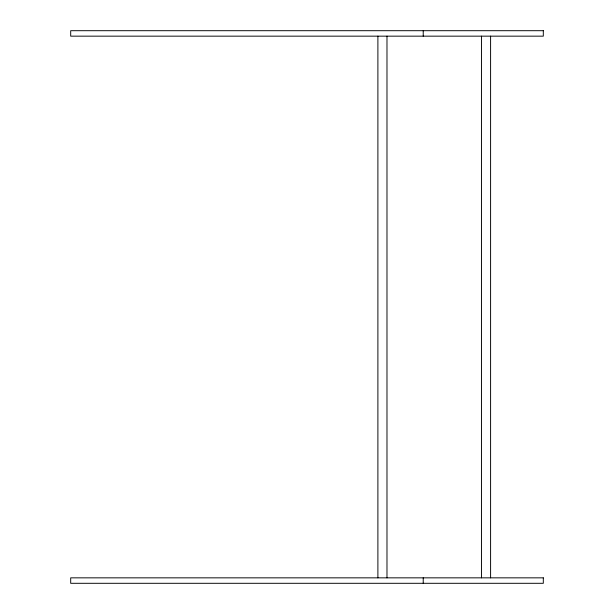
<?xml version="1.0" encoding="UTF-8"?>
<svg xmlns="http://www.w3.org/2000/svg" width="614" height="614" viewBox="0 0 614 614"><rect width="100%" height="100%" fill="white"/><g stroke="black" fill="none" stroke-linecap="round" stroke-linejoin="round"><path stroke-width="0.92" d="M490.594 36.157L490.594 577.843M481.506 36.157L481.506 577.843M423.223 30.7L423.223 36.157M423.223 577.843L423.223 583.3M386.981 36.157L386.981 577.843M377.894 36.157L377.894 577.843M543.306 30.7L70.694 30.7L70.694 36.157L543.306 36.157L543.306 30.7M543.306 577.843L70.694 577.843L70.694 583.3L543.306 583.3L543.306 577.843"/></g></svg>
